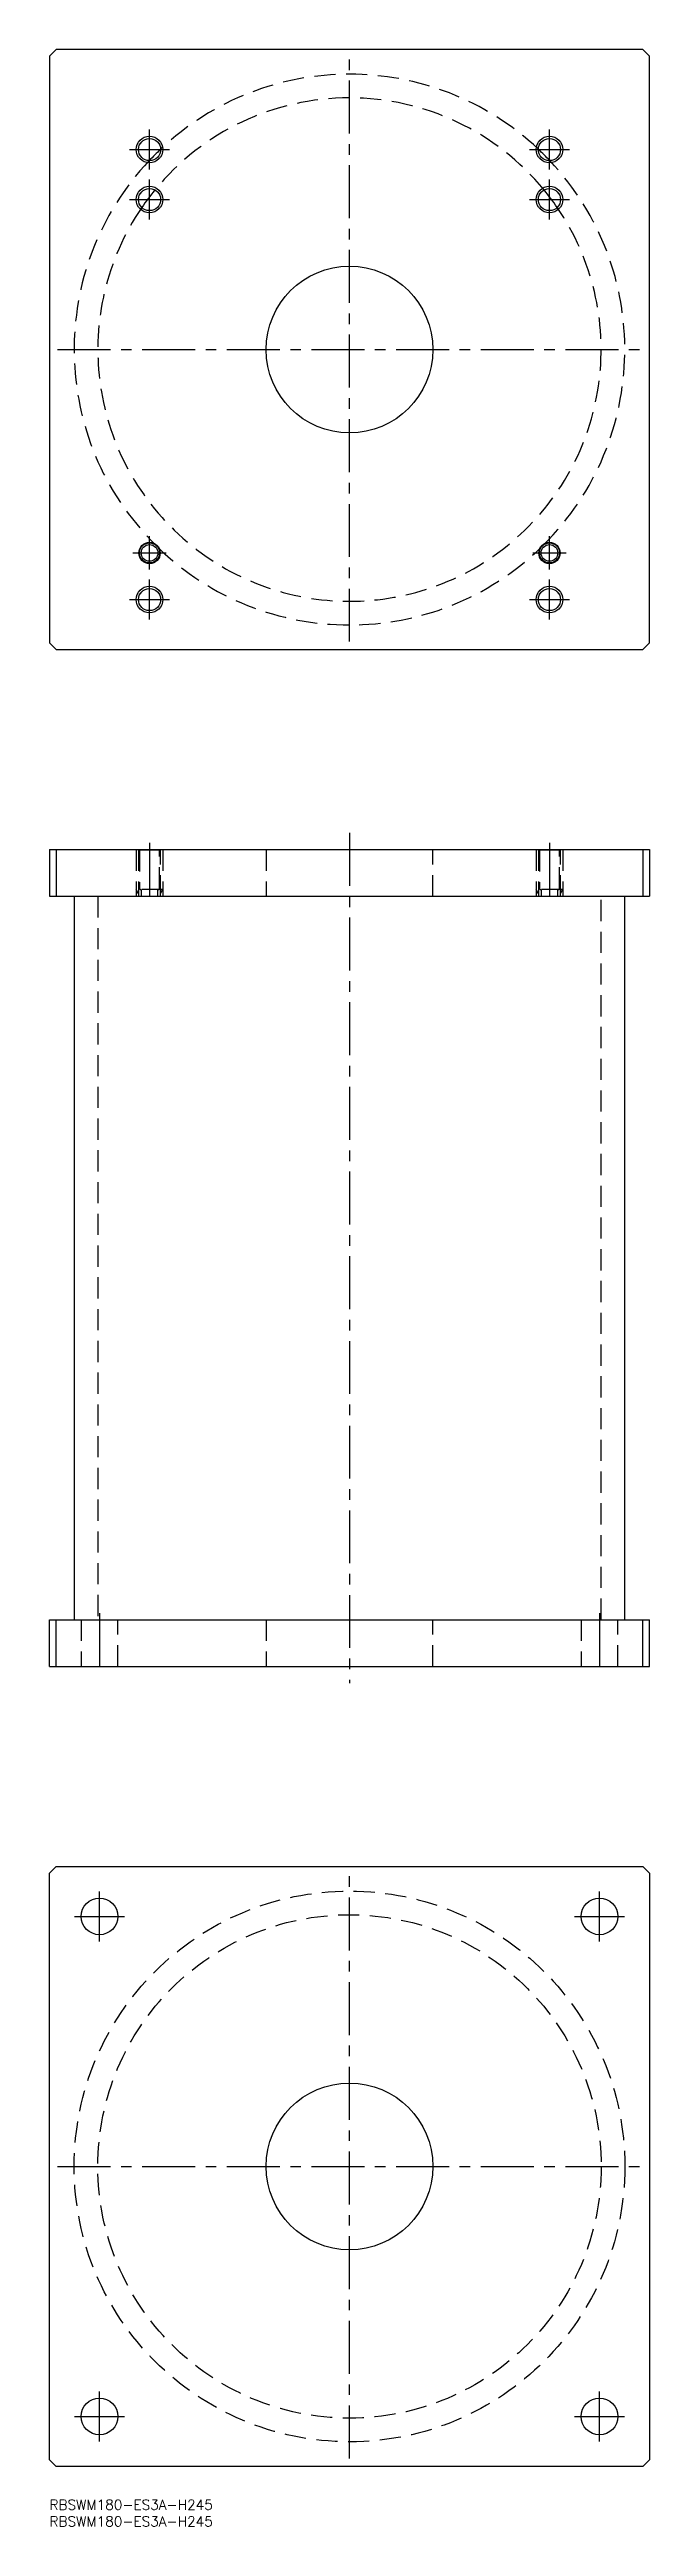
# Model space of a CAD drawing. Extents: x 0 to 180, y -8 to 735.
import ezdxf

# ---------------------------------------------------------------- set-up
doc = ezdxf.new("R2010")
doc.units = 0
doc.header["$LTSCALE"] = 0.5
doc.linetypes.add('CENTER', pattern=[50.8, 31.75, -6.35, 6.35, -6.35])
doc.linetypes.add('DASHED', pattern=[19.05, 12.7, -6.35])
for name, color, linetype in [('MSM_CENTER', 1, 'CENTER'), ('MSM_CONTINUOUS', 7, 'CONTINUOUS'), ('MSM_DASHED', 4, 'DASHED'), ('MSM_NARROW', 5, 'CONTINUOUS'), ('MSM_PART_NUMBER', 7, 'CONTINUOUS')]:
    doc.layers.add(name, color=color, linetype=linetype)
doc.styles.get("Standard").update_dxf_attribs({"font": 'txt.shx', "height": 3, "bigfont": 'bigfont.shx'})

# ---------------------------------------------------------------- blocks, each defined once
blk = doc.blocks.new('*U4')
at = {"layer": 'MSM_PART_NUMBER'}
blk.add_text('RBSWM180-ES3A-H245', height=3, dxfattribs=at).set_placement((0, -3))
blk = doc.blocks.new('*U5')
at = {"layer": 'MSM_PART_NUMBER'}
blk.add_text('RBSWM180-ES3A-H245', height=3, dxfattribs=at).set_placement((0, -8))

msp = doc.modelspace()

# ---------------------------------------------------------------- linework, layer by layer
at = {"layer": 'MSM_CENTER'}
for p, q in [((90, 557.4), (90, 732.6)), ((30, 699), (30, 711)), ((150, 699), (150, 711)), ((24, 705), (36, 705)), ((144, 705), (156, 705)), ((30, 684), (30, 696)), ((150, 684), (150, 696)), ((24, 690), (36, 690)), ((144, 690), (156, 690)), ((2.4, 645), (177.6, 645)), ((30, 579), (30, 589)), ((150, 579), (150, 589)), ((25, 584), (35, 584)), ((145, 584), (155, 584)), ((30, 564), (30, 576)), ((150, 564), (150, 576)), ((24, 570), (36, 570)), ((144, 570), (156, 570)), ((90, 500), (90, 245)), ((30, 497), (30, 479)), ((150, 497), (150, 479)), ((15, 266), (15, 248)), ((165, 266), (165, 248)), ((90, 12.4), (90, 187.6)), ((15, 167.5), (15, 182.5)), ((165, 167.5), (165, 182.5)), ((7.5, 175), (22.5, 175)), ((157.5, 175), (172.5, 175)), ((2.4, 100), (177.6, 100)), ((15, 17.5), (15, 32.5)), ((165, 17.5), (165, 32.5)), ((7.5, 25), (22.5, 25)), ((157.5, 25), (172.5, 25))]:
    msp.add_line(p, q, dxfattribs=at)
at = {"layer": 'MSM_CONTINUOUS'}
for p, q in [((2, 735), (0, 733)), ((0, 733), (0, 557)), ((178, 735), (2, 735)), ((180, 733), (178, 735)), ((180, 557), (180, 733)), ((0, 557), (2, 555)), ((2, 555), (178, 555)), ((178, 555), (180, 557)), ((0, 495), (0, 481)), ((0, 495), (180, 495)), ((2, 495), (2, 481)), ((178, 495), (178, 481)), ((180, 495), (180, 481)), ((0, 481), (180, 481)), ((7.4, 481), (7.4, 264)), ((172.6, 264), (172.6, 481)), ((0, 250), (0, 264)), ((0, 264), (180, 264)), ((2, 250), (2, 264)), ((178, 250), (178, 264)), ((180, 250), (180, 264)), ((0, 250), (180, 250)), ((0, 188), (2, 190)), ((0, 12), (0, 188)), ((2, 190), (178, 190)), ((178, 190), (180, 188)), ((180, 188), (180, 12)), ((2, 10), (0, 12)), ((178, 10), (2, 10)), ((180, 12), (178, 10))]:
    msp.add_line(p, q, dxfattribs=at)
for centre, radius in [((30, 705), 3.32), ((150, 705), 3.32), ((30, 690), 3.32), ((150, 690), 3.32), ((90, 645), 25), ((30, 584), 3.2), ((30, 584), 3), ((150, 584), 3.2), ((150, 584), 3), ((30, 584), 2.5), ((150, 584), 2.5), ((30, 570), 3.32), ((150, 570), 3.32), ((15, 175), 5.5), ((165, 175), 5.5), ((90, 100), 25), ((15, 25), 5.5), ((165, 25), 5.5)]:
    msp.add_circle(centre, radius, dxfattribs=at)
for radius, start, end in [(82.6, 133.32768, 136.67232), (82.6, 43.32768, 46.67232), (75.5, 140.62816, 145.63205), (75.5, 34.36795, 39.37184), (82.6, 225.1527, 225.79431), (82.6, 314.20569, 314.8473)]:
    msp.add_arc((90, 645), radius, start, end, dxfattribs=at)
at = {"layer": 'MSM_DASHED'}
for p, q in [((26, 495), (26, 481)), ((26.68, 495), (26.68, 481)), ((26.8, 495), (27, 494.8)), ((27, 494.8), (27, 483.4)), ((33, 494.8), (27, 494.8)), ((33, 494.8), (33.2, 495)), ((33, 483.4), (33, 494.8)), ((33.32, 481), (33.32, 495)), ((34, 495), (34, 481)), ((65, 495), (65, 481)), ((115, 481), (115, 495)), ((146, 495), (146, 481)), ((146.68, 495), (146.68, 481)), ((146.8, 495), (147, 494.8)), ((147, 494.8), (147, 483.4)), ((153, 494.8), (147, 494.8)), ((153, 494.8), (153.2, 495)), ((153, 483.4), (153, 494.8)), ((153.32, 481), (153.32, 495)), ((154, 495), (154, 481)), ((34, 483), (26, 483)), ((26.68, 481.83), (26, 483)), ((27.5, 483), (27.5, 481)), ((32.5, 481), (32.5, 483)), ((33.32, 481.83), (34, 483)), ((154, 483), (146, 483)), ((146.68, 481.83), (146, 483)), ((147.5, 483), (147.5, 481)), ((152.5, 481), (152.5, 483)), ((153.32, 481.83), (154, 483)), ((14.5, 481), (14.5, 264)), ((165.5, 264), (165.5, 481)), ((9.5, 264), (9.5, 250)), ((20.5, 250), (20.5, 264)), ((65, 264), (65, 250)), ((115, 250), (115, 264)), ((159.5, 264), (159.5, 250)), ((170.5, 250), (170.5, 264))]:
    msp.add_line(p, q, dxfattribs=at)
for radius in [82.6, 75.5]:
    msp.add_circle((90, 100), radius, dxfattribs=at)
for centre, radius, start, end in [((90, 645), 82.6, 46.67232, 133.32768), ((90, 645), 75.5, 39.37184, 140.62816), ((90, 645), 82.6, 136.67232, 225.1527), ((90, 645), 82.6, 314.8473, 43.32768), ((90, 645), 75.5, 145.63205, 34.36795), ((90, 645), 82.6, 225.79431, 314.20569), ((27.4, 483.4), 0.4, 180, 270), ((32.6, 483.4), 0.4, 270, 360), ((147.4, 483.4), 0.4, 180, 270), ((152.6, 483.4), 0.4, 270, 360)]:
    msp.add_arc(centre, radius, start, end, dxfattribs=at)
at = {"layer": 'MSM_NARROW'}
for centre in [(30, 705), (150, 705), (30, 690), (150, 690), (30, 570), (150, 570)]:
    msp.add_circle(centre, 4, dxfattribs=at)

# ---------------------------------------------------------------- block references
at = {"layer": 'MSM_CONTINUOUS'}
for name in ['*U4', '*U5']:
    msp.add_blockref(name, (0, 0), dxfattribs=at)

doc.saveas('drawing.dxf')
